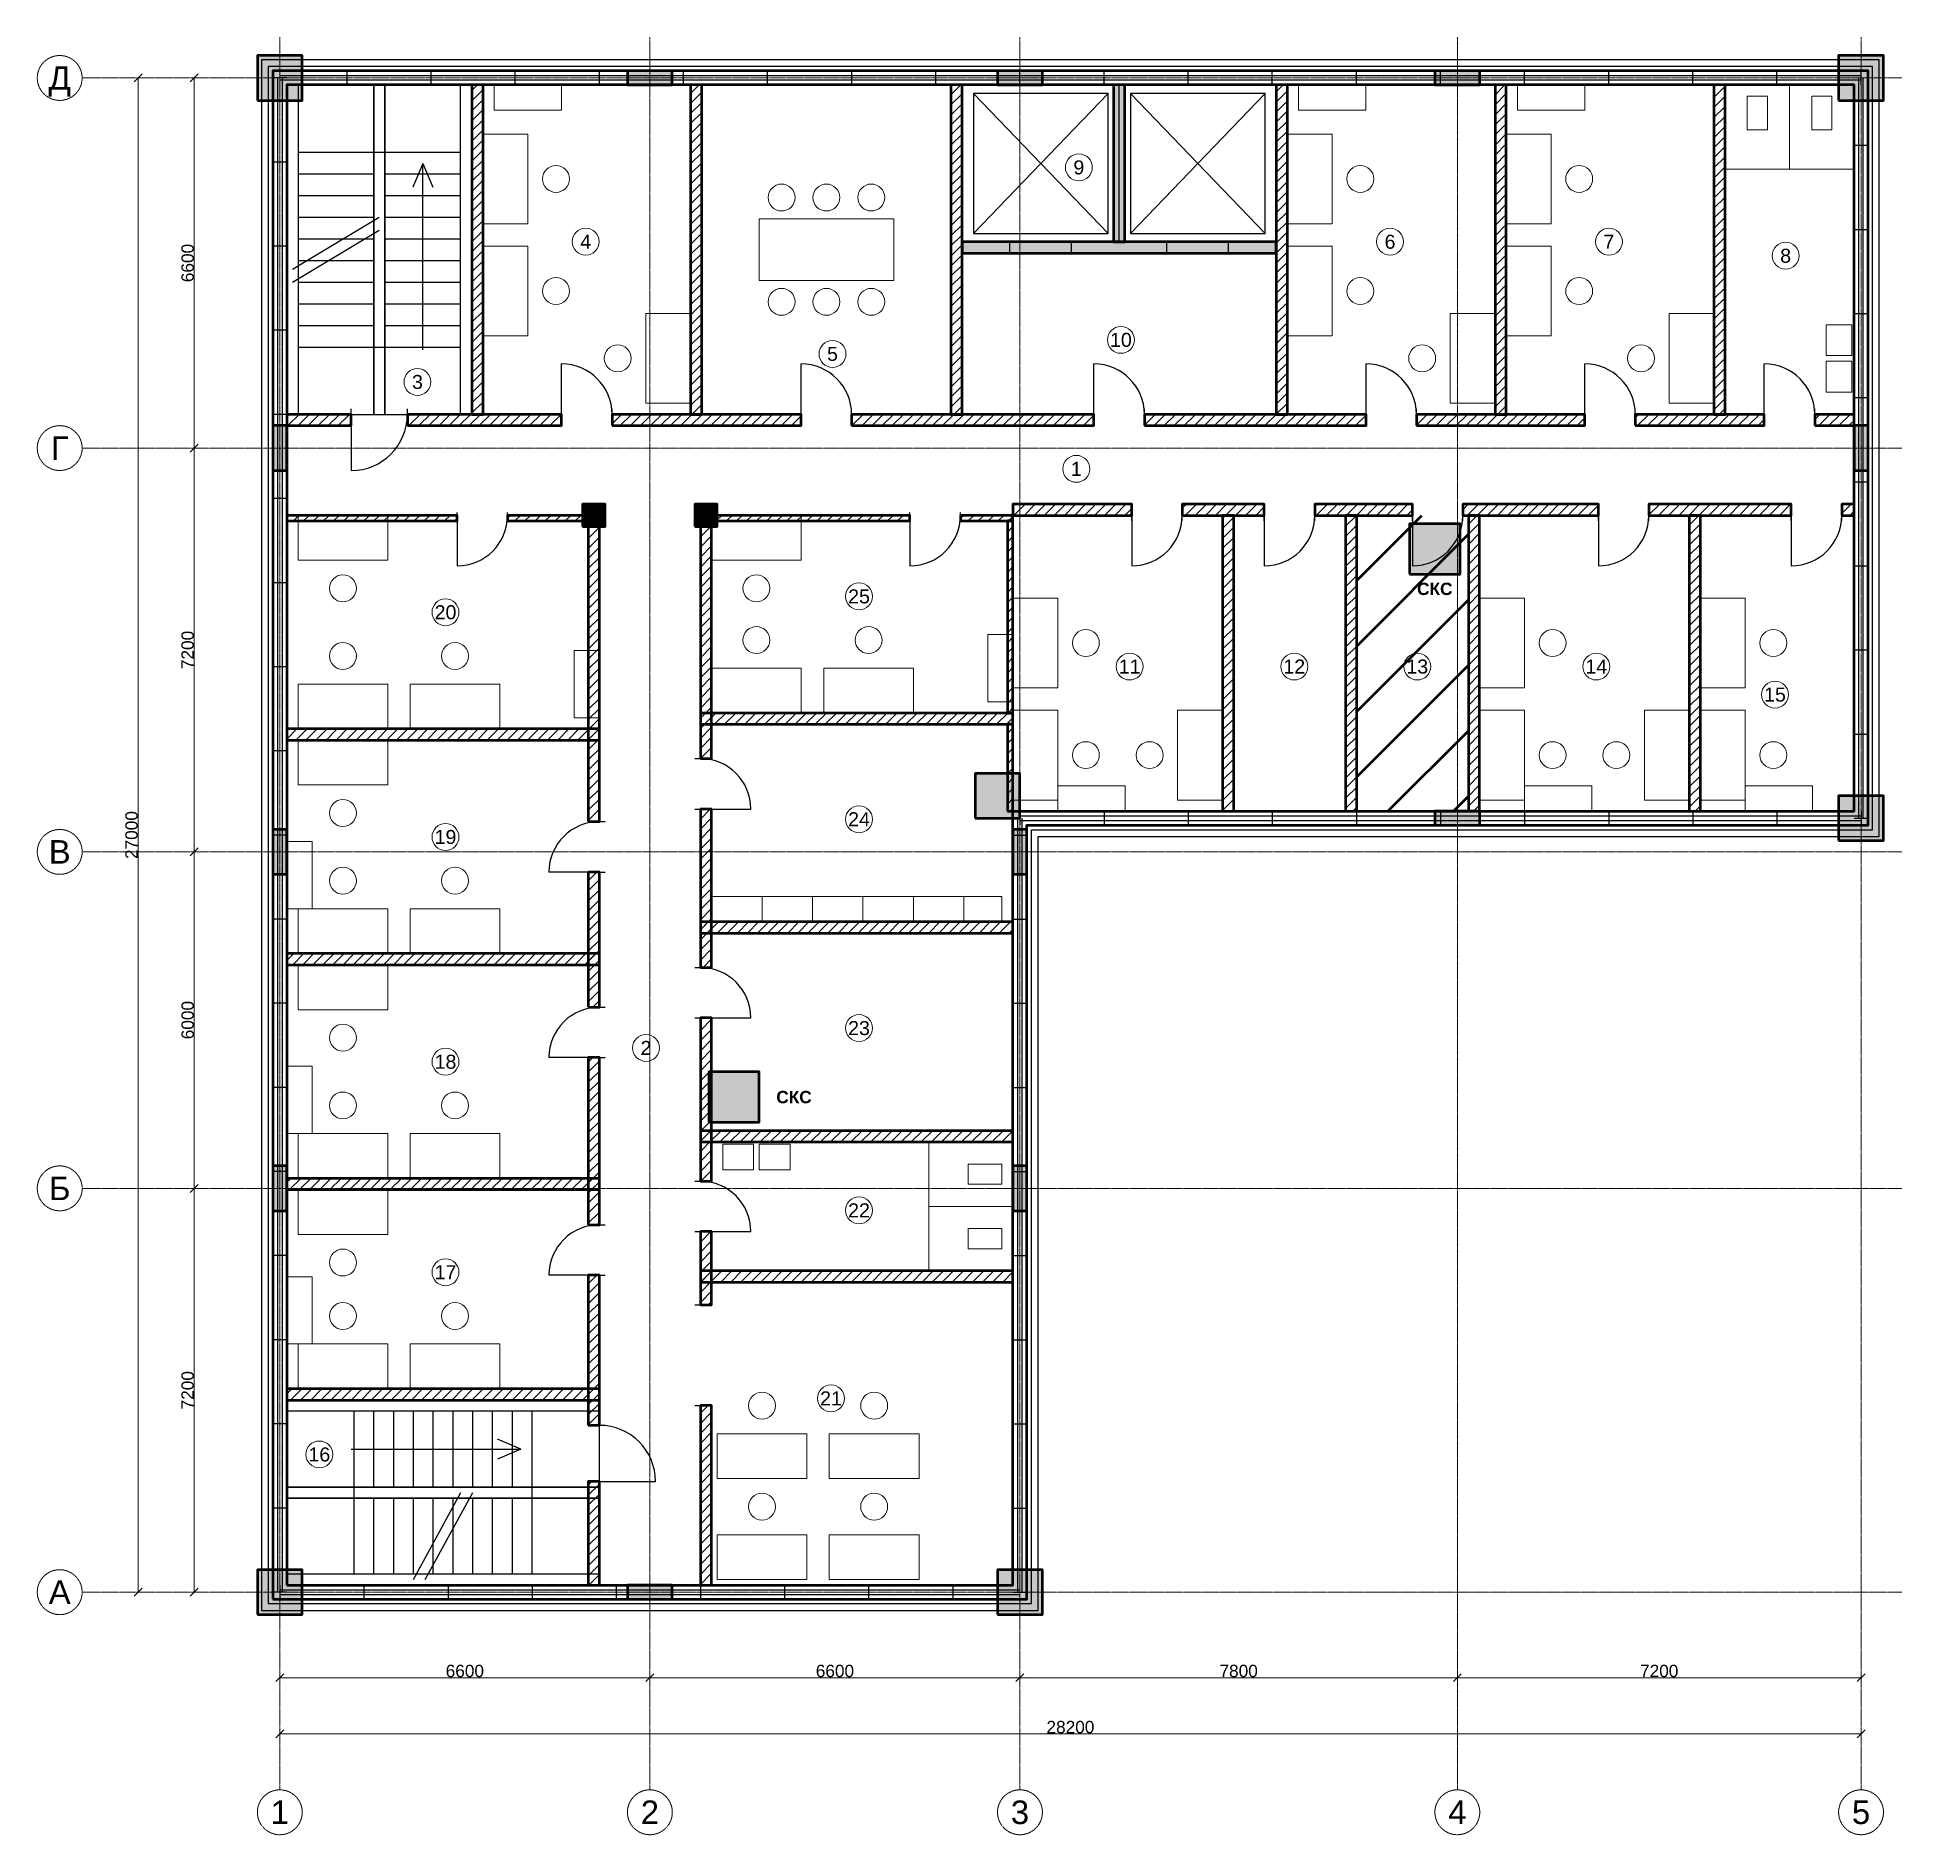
# Model space of a CAD drawing. Header units: millimetres. Extents: x -4325 to 28925, y -4325 to 27725.
import ezdxf
from ezdxf.enums import TextEntityAlignment as Align

# ---------------------------------------------------------------- set-up
doc = ezdxf.new("R2010")
doc.units = ezdxf.units.MM
doc.linetypes.add('CENTER2', pattern=[2.541, 1.587, -0.318, 0.318, -0.318])
for name, color, linetype, lineweight in [('A-ANNO-ROOM', 7, 'CONTINUOUS', 18), ('A-DIMS', 8, 'CONTINUOUS', 13), ('A-DOOR', 3, 'CONTINUOUS', 25), ('A-ELEV', 7, 'CONTINUOUS', 25), ('A-FACADE-PANEL', 8, 'CONTINUOUS', 25), ('A-FURN', 8, 'CONTINUOUS', 18), ('A-GLAZ-RIBBON', 5, 'CONTINUOUS', 25), ('A-GRID', 8, 'CENTER2', 13), ('A-HATCH', 9, 'CONTINUOUS', 9), ('A-OUTLINE', 7, 'CONTINUOUS', 50), ('A-SANI', 8, 'CONTINUOUS', 18), ('A-STAIR', 7, 'CONTINUOUS', 25), ('A-WALL-BLOCK', 9, 'CONTINUOUS', 50), ('A-WALL-RC', 7, 'CONTINUOUS', 50), ('E-SCS-RISER', 1, 'CONTINUOUS', 50), ('E-SERVER-ROOM', 1, 'CONTINUOUS', 50)]:
    doc.layers.add(name, color=color, linetype=linetype, lineweight=lineweight)
doc.styles.add('Arial-Bold', font='arialbd.ttf')
doc.styles.get("Standard").update_dxf_attribs({"font": 'arial.ttf'})

msp = doc.modelspace()

# ---------------------------------------------------------------- hatches: boundary and pattern name
at = {"layer": 'A-HATCH'}
h = msp.add_hatch(dxfattribs=at)
h.set_pattern_fill('ANSI31', scale=40)
h.paths.add_polyline_path([(3425, 21000), (3625, 21000), (3625, 26875), (3625, 26875), (3425, 26875), (3425, 26875)])
h = msp.add_hatch(dxfattribs=at)
h.set_pattern_fill('ANSI31', scale=40)
h.paths.add_polyline_path([(7327, 21000), (7527, 21000), (7527, 26875), (7527, 26875), (7327, 26875), (7327, 26875)])
h = msp.add_hatch(dxfattribs=at)
h.set_pattern_fill('ANSI31', scale=40)
h.paths.add_polyline_path([(11970, 21000), (12170, 21000), (12170, 26875), (12170, 26875), (11970, 26875), (11970, 26875)])
h = msp.add_hatch(dxfattribs=at)
h.set_pattern_fill('ANSI31', scale=40)
h.paths.add_polyline_path([(17770, 21000), (17970, 21000), (17970, 26875), (17970, 26875), (17770, 26875), (17770, 26875)])
h = msp.add_hatch(dxfattribs=at)
h.set_pattern_fill('ANSI31', scale=40)
h.paths.add_polyline_path([(21673, 21000), (21873, 21000), (21873, 26875), (21873, 26875), (21673, 26875), (21673, 26875)])
h = msp.add_hatch(dxfattribs=at)
h.set_pattern_fill('ANSI31', scale=40)
h.paths.add_polyline_path([(25575, 21000), (25775, 21000), (25775, 26875), (25775, 26875), (25575, 26875), (25575, 26875)])
h = msp.add_hatch(dxfattribs=at)
h.set_pattern_fill('ANSI31', scale=40)
h.paths.add_polyline_path([(125, 20800), (125, 20800), (1275, 20800), (1275, 21000), (125, 21000), (125, 21000)])
h = msp.add_hatch(dxfattribs=at)
h.set_pattern_fill('ANSI31', scale=40)
h.paths.add_polyline_path([(2275, 20800), (5026, 20800), (5026, 21000), (2275, 21000)])
h = msp.add_hatch(dxfattribs=at)
h.set_pattern_fill('ANSI31', scale=40)
h.paths.add_polyline_path([(5926, 20800), (9298, 20800), (9298, 21000), (5926, 21000)])
h = msp.add_hatch(dxfattribs=at)
h.set_pattern_fill('ANSI31', scale=40)
h.paths.add_polyline_path([(10198, 20800), (14520, 20800), (14520, 21000), (10198, 21000)])
h = msp.add_hatch(dxfattribs=at)
h.set_pattern_fill('ANSI31', scale=40)
h.paths.add_polyline_path([(15420, 20800), (19372, 20800), (19372, 21000), (15420, 21000)])
h = msp.add_hatch(dxfattribs=at)
h.set_pattern_fill('ANSI31', scale=40)
h.paths.add_polyline_path([(20272, 20800), (23274, 20800), (23274, 21000), (20272, 21000)])
h = msp.add_hatch(dxfattribs=at)
h.set_pattern_fill('ANSI31', scale=40)
h.paths.add_polyline_path([(24174, 20800), (26475, 20800), (26475, 21000), (24174, 21000)])
h = msp.add_hatch(dxfattribs=at)
h.set_pattern_fill('ANSI31', scale=40)
h.paths.add_polyline_path([(27375, 20800), (28075, 20800), (28075, 20800), (28075, 21000), (28075, 21000), (27375, 21000)])
h = msp.add_hatch(dxfattribs=at)
h.set_pattern_fill('ANSI31', scale=40)
h.paths.add_polyline_path([(13075, 19200), (15194, 19200), (15194, 19400), (13075, 19400)])
h = msp.add_hatch(dxfattribs=at)
h.set_pattern_fill('ANSI31', scale=40)
h.paths.add_polyline_path([(16094, 19200), (17558, 19200), (17558, 19400), (16094, 19400)])
h = msp.add_hatch(dxfattribs=at)
h.set_pattern_fill('ANSI31', scale=40)
h.paths.add_polyline_path([(18458, 19200), (20198, 19200), (20198, 19400), (18458, 19400)])
h = msp.add_hatch(dxfattribs=at)
h.set_pattern_fill('ANSI31', scale=40)
h.paths.add_polyline_path([(21098, 19200), (23516, 19200), (23516, 19400), (21098, 19400)])
h = msp.add_hatch(dxfattribs=at)
h.set_pattern_fill('ANSI31', scale=40)
h.paths.add_polyline_path([(24416, 19200), (26955, 19200), (26955, 19400), (24416, 19400)])
h = msp.add_hatch(dxfattribs=at)
h.set_pattern_fill('ANSI31', scale=40)
h.paths.add_polyline_path([(27855, 19200), (28075, 19200), (28075, 19200), (28075, 19400), (28075, 19400), (27855, 19400)])
h = msp.add_hatch(dxfattribs=at)
h.set_pattern_fill('ANSI31', scale=40)
h.paths.add_polyline_path([(125, 19100), (125, 19100), (3162, 19100), (3162, 19200), (125, 19200), (125, 19200)])
h = msp.add_hatch(dxfattribs=at)
h.set_pattern_fill('ANSI31', scale=40)
h.paths.add_polyline_path([(4062, 19100), (5500, 19100), (5500, 19200), (4062, 19200)])
h = msp.add_hatch(dxfattribs=at)
h.set_pattern_fill('ANSI31', scale=40)
h.paths.add_polyline_path([(5500, 13740), (5700, 13740), (5700, 19200), (5500, 19200)])
h = msp.add_hatch(dxfattribs=at)
h.set_pattern_fill('ANSI31', scale=40)
h.paths.add_polyline_path([(7500, 14864), (7700, 14864), (7700, 19200), (7500, 19200)])
h = msp.add_hatch(dxfattribs=at)
h.set_pattern_fill('ANSI31', scale=40)
h.paths.add_polyline_path([(7700, 19100), (11238, 19100), (11238, 19200), (7700, 19200)])
h = msp.add_hatch(dxfattribs=at)
h.set_pattern_fill('ANSI31', scale=40)
h.paths.add_polyline_path([(12138, 19100), (13075, 19100), (13075, 19200), (12138, 19200)])
h = msp.add_hatch(dxfattribs=at)
h.set_pattern_fill('ANSI31', scale=40)
h.paths.add_polyline_path([(12975, 15676), (13075, 15676), (13075, 19100), (12975, 19100)])
h = msp.add_hatch(dxfattribs=at)
h.set_pattern_fill('ANSI31', scale=40)
h.paths.add_polyline_path([(16812, 13925), (17012, 13925), (17012, 13925), (17012, 19200), (16812, 19200), (16812, 13925)])
h = msp.add_hatch(dxfattribs=at)
h.set_pattern_fill('ANSI31', scale=40)
h.paths.add_polyline_path([(19005, 13925), (19205, 13925), (19205, 13925), (19205, 19200), (19005, 19200), (19005, 13925)])
h = msp.add_hatch(dxfattribs=at)
h.set_pattern_fill('ANSI31', scale=40)
h.paths.add_polyline_path([(21198, 13925), (21398, 13925), (21398, 13925), (21398, 19200), (21198, 19200), (21198, 13925)])
h = msp.add_hatch(dxfattribs=at)
h.set_pattern_fill('ANSI31', scale=40)
h.paths.add_polyline_path([(25135, 13925), (25335, 13925), (25335, 13925), (25335, 19200), (25135, 19200), (25135, 13925)])
h = msp.add_hatch(dxfattribs=at)
h.set_pattern_fill('ANSI31', scale=40)
h.paths.add_polyline_path([(7500, 15476), (13075, 15476), (13075, 15676), (7500, 15676)])
h = msp.add_hatch(dxfattribs=at)
h.set_pattern_fill('ANSI31', scale=40)
h.paths.add_polyline_path([(125, 15193), (125, 15193), (5700, 15193), (5700, 15393), (125, 15393), (125, 15393)])
h = msp.add_hatch(dxfattribs=at)
h.set_pattern_fill('ANSI31', scale=40)
h.paths.add_polyline_path([(12975, 13925), (13075, 13925), (13075, 13925), (13075, 15476), (12975, 15476), (12975, 13925)])
h = msp.add_hatch(dxfattribs=at)
h.set_pattern_fill('ANSI31', scale=40)
h.paths.add_polyline_path([(7500, 11140), (7700, 11140), (7700, 13964), (7500, 13964)])
h = msp.add_hatch(dxfattribs=at)
h.set_pattern_fill('ANSI31', scale=40)
h.paths.add_polyline_path([(5500, 10432), (5700, 10432), (5700, 12840), (5500, 12840)])
h = msp.add_hatch(dxfattribs=at)
h.set_pattern_fill('ANSI31', scale=40)
h.paths.add_polyline_path([(7500, 11752), (13075, 11752), (13075, 11752), (13075, 11952), (13075, 11952), (7500, 11952)])
h = msp.add_hatch(dxfattribs=at)
h.set_pattern_fill('ANSI31', scale=40)
h.paths.add_polyline_path([(125, 11186), (125, 11186), (5700, 11186), (5700, 11386), (125, 11386), (125, 11386)])
h = msp.add_hatch(dxfattribs=at)
h.set_pattern_fill('ANSI31', scale=40)
h.paths.add_polyline_path([(7500, 7328), (7700, 7328), (7700, 10240), (7500, 10240)])
h = msp.add_hatch(dxfattribs=at)
h.set_pattern_fill('ANSI31', scale=40)
h.paths.add_polyline_path([(5500, 6552), (5700, 6552), (5700, 9532), (5500, 9532)])
h = msp.add_hatch(dxfattribs=at)
h.set_pattern_fill('ANSI31', scale=40)
h.paths.add_polyline_path([(7500, 8028), (13075, 8028), (13075, 8028), (13075, 8228), (13075, 8228), (7500, 8228)])
h = msp.add_hatch(dxfattribs=at)
h.set_pattern_fill('ANSI31', scale=40)
h.paths.add_polyline_path([(125, 7178), (125, 7178), (5700, 7178), (5700, 7378), (125, 7378), (125, 7378)])
h = msp.add_hatch(dxfattribs=at)
h.set_pattern_fill('ANSI31', scale=40)
h.paths.add_polyline_path([(7500, 5126), (7700, 5126), (7700, 6428), (7500, 6428)])
h = msp.add_hatch(dxfattribs=at)
h.set_pattern_fill('ANSI31', scale=40)
h.paths.add_polyline_path([(7500, 5528), (13075, 5528), (13075, 5528), (13075, 5728), (13075, 5728), (7500, 5728)])
h = msp.add_hatch(dxfattribs=at)
h.set_pattern_fill('ANSI31', scale=40)
h.paths.add_polyline_path([(5500, 2975), (5700, 2975), (5700, 5652), (5500, 5652)])
h = msp.add_hatch(dxfattribs=at)
h.set_pattern_fill('ANSI31', scale=40)
h.paths.add_polyline_path([(125, 3425), (125, 3425), (5700, 3425), (5700, 3625), (125, 3625), (125, 3625)])
h = msp.add_hatch(dxfattribs=at)
h.set_pattern_fill('ANSI31', scale=40)
h.paths.add_polyline_path([(7500, 125), (7700, 125), (7700, 125), (7700, 3326), (7500, 3326), (7500, 125)])
h = msp.add_hatch(dxfattribs=at)
h.set_pattern_fill('ANSI31', scale=40)
h.paths.add_polyline_path([(5500, 125), (5700, 125), (5700, 125), (5700, 1975), (5500, 1975), (5500, 125)])
at = {"layer": 'A-WALL-RC'}
h = msp.add_hatch(color=7, dxfattribs=at)
h.dxf.hatch_style = 1
h.paths.add_polyline_path([(-400, 26600), (400, 26600), (400, 27400), (-400, 27400)])
h = msp.add_hatch(color=7, dxfattribs=at)
h.dxf.hatch_style = 1
h.paths.add_polyline_path([(27800, 26600), (28600, 26600), (28600, 27400), (27800, 27400)])
h = msp.add_hatch(color=7, dxfattribs=at)
h.dxf.hatch_style = 1
h.paths.add_polyline_path([(6200, 26875), (7000, 26875), (7000, 27125), (6200, 27125)])
h = msp.add_hatch(color=7, dxfattribs=at)
h.dxf.hatch_style = 1
h.paths.add_polyline_path([(12800, 26875), (13600, 26875), (13600, 27125), (12800, 27125)])
h = msp.add_hatch(color=7, dxfattribs=at)
h.dxf.hatch_style = 1
h.paths.add_polyline_path([(20600, 26875), (21400, 26875), (21400, 27125), (20600, 27125)])
h = msp.add_hatch(color=7, dxfattribs=at)
h.dxf.hatch_style = 1
h.paths.add_polyline_path([(14870, 24075), (15070, 24075), (15070, 26875), (15070, 26875), (14870, 26875), (14870, 26875)])
h = msp.add_hatch(color=7, dxfattribs=at)
h.dxf.hatch_style = 1
h.paths.add_polyline_path([(12170, 23875), (17770, 23875), (17770, 24075), (12170, 24075)])
h = msp.add_hatch(color=7, dxfattribs=at)
h.dxf.hatch_style = 1
h.paths.add_polyline_path([(-125, 20000), (125, 20000), (125, 20800), (-125, 20800)])
h = msp.add_hatch(color=7, dxfattribs=at)
h.dxf.hatch_style = 1
h.paths.add_polyline_path([(28075, 20000), (28325, 20000), (28325, 20800), (28075, 20800)])
h = msp.add_hatch(color=7, dxfattribs=at)
h.dxf.hatch_style = 1
h.paths.add_polyline_path([(5400, 19000), (5800, 19000), (5800, 19400), (5400, 19400)])
h = msp.add_hatch(color=7, dxfattribs=at)
h.dxf.hatch_style = 1
h.paths.add_polyline_path([(7400, 19000), (7800, 19000), (7800, 19400), (7400, 19400)])
h = msp.add_hatch(color=7, dxfattribs=at)
h.dxf.hatch_style = 1
h.paths.add_polyline_path([(12400, 13800), (13200, 13800), (13200, 14600), (12400, 14600)])
h = msp.add_hatch(color=7, dxfattribs=at)
h.dxf.hatch_style = 1
h.paths.add_polyline_path([(27800, 13400), (28600, 13400), (28600, 14200), (27800, 14200)])
h = msp.add_hatch(color=7, dxfattribs=at)
h.dxf.hatch_style = 1
h.paths.add_polyline_path([(20600, 13675), (21400, 13675), (21400, 13925), (20600, 13925)])
h = msp.add_hatch(color=7, dxfattribs=at)
h.dxf.hatch_style = 1
h.paths.add_polyline_path([(-125, 12800), (125, 12800), (125, 13600), (-125, 13600)])
h = msp.add_hatch(color=7, dxfattribs=at)
h.dxf.hatch_style = 1
h.paths.add_polyline_path([(13075, 12800), (13325, 12800), (13325, 13600), (13075, 13600)])
h = msp.add_hatch(color=7, dxfattribs=at)
h.dxf.hatch_style = 1
h.paths.add_polyline_path([(-125, 6800), (125, 6800), (125, 7600), (-125, 7600)])
h = msp.add_hatch(color=7, dxfattribs=at)
h.dxf.hatch_style = 1
h.paths.add_polyline_path([(13075, 6800), (13325, 6800), (13325, 7600), (13075, 7600)])
h = msp.add_hatch(color=7, dxfattribs=at)
h.dxf.hatch_style = 1
h.paths.add_polyline_path([(-400, -400), (400, -400), (400, 400), (-400, 400)])
h = msp.add_hatch(color=7, dxfattribs=at)
h.dxf.hatch_style = 1
h.paths.add_polyline_path([(12800, -400), (13600, -400), (13600, 400), (12800, 400)])
h = msp.add_hatch(color=7, dxfattribs=at)
h.dxf.hatch_style = 1
h.paths.add_polyline_path([(6200, -125), (7000, -125), (7000, 125), (6200, 125)])
at = {"layer": 'E-SCS-RISER'}
h = msp.add_hatch(color=7, dxfattribs=at)
h.dxf.hatch_style = 1
h.paths.add_polyline_path([(20148, 18150), (21048, 18150), (21048, 19050), (20148, 19050)])
h = msp.add_hatch(color=7, dxfattribs=at)
h.dxf.hatch_style = 1
h.paths.add_polyline_path([(7650, 8378), (8550, 8378), (8550, 9278), (7650, 9278)])
at = {"layer": 'E-SERVER-ROOM'}
h = msp.add_hatch(dxfattribs=at)
h.set_pattern_fill('ANSI31', scale=260)
h.paths.add_polyline_path([(19205, 13925), (21198, 13925), (21198, 19200), (19205, 19200)])

# ---------------------------------------------------------------- linework, layer by layer
at = {"layer": 'A-ANNO-ROOM'}
for centre in [(14250, 25405), (5455, 24080), (19800, 24080), (23703, 24080), (26855, 23830), (9857, 22080), (15000, 22330), (2455, 21580), (14205, 20030), (10330, 17756), (2955, 17473), (15155, 16505), (18092, 16505), (20285, 16505), (23478, 16505), (26665, 16005), (10330, 13782), (2955, 13466), (10330, 10058), (2955, 9458), (6530, 9705), (10330, 6808), (2955, 5705), (9830, 3455), (705, 2455)]:
    msp.add_circle(centre, 240, dxfattribs=at)
at = {"layer": 'A-DIMS'}
for p, q in [((-2596, 26929), (-2454, 27071)), ((-2525, 0), (-2525, 27000)), ((-1596, 26929), (-1454, 27071)), ((-1525, 20400), (-1525, 27000)), ((-1596, 20329), (-1454, 20471)), ((-1596, 20329), (-1454, 20471)), ((-1525, 13200), (-1525, 20400)), ((-1596, 13129), (-1454, 13271)), ((-1596, 13129), (-1454, 13271)), ((-1525, 7200), (-1525, 13200)), ((-1596, 7129), (-1454, 7271)), ((-1596, 7129), (-1454, 7271)), ((-1525, 0), (-1525, 7200)), ((-2596, -71), (-2454, 71)), ((-1596, -71), (-1454, 71)), ((-71, -1596), (71, -1454)), ((0, -1525), (6600, -1525)), ((6529, -1596), (6671, -1454)), ((6529, -1596), (6671, -1454)), ((6600, -1525), (13200, -1525)), ((13129, -1596), (13271, -1454)), ((13129, -1596), (13271, -1454)), ((13200, -1525), (21000, -1525)), ((20929, -1596), (21071, -1454)), ((20929, -1596), (21071, -1454)), ((21000, -1525), (28200, -1525)), ((28129, -1596), (28271, -1454)), ((-71, -2596), (71, -2454)), ((0, -2525), (28200, -2525)), ((28129, -2596), (28271, -2454))]:
    msp.add_line(p, q, dxfattribs=at)
at = {"layer": 'A-DOOR'}
for p, q in [((13020, 23875), (13020, 24075)), ((14120, 23875), (14120, 24075)), ((15820, 23875), (15820, 24075)), ((16920, 23875), (16920, 24075)), ((5026, 21000), (5026, 21900)), ((9298, 21000), (9298, 21900)), ((14520, 21000), (14520, 21900)), ((19372, 21000), (19372, 21900)), ((23274, 21000), (23274, 21900)), ((26475, 21000), (26475, 21900)), ((1275, 20900), (1275, 21100)), ((1275, 21000), (1275, 20000)), ((2275, 20900), (2275, 21100)), ((5026, 20900), (5026, 21100)), ((5926, 20900), (5926, 21100)), ((9298, 20900), (9298, 21100)), ((10198, 20900), (10198, 21100)), ((14520, 20900), (14520, 21100)), ((15420, 20900), (15420, 21100)), ((19372, 20900), (19372, 21100)), ((20272, 20900), (20272, 21100)), ((23274, 20900), (23274, 21100)), ((24174, 20900), (24174, 21100)), ((26475, 20900), (26475, 21100)), ((27375, 20900), (27375, 21100)), ((15194, 19100), (15194, 19300)), ((16094, 19100), (16094, 19300)), ((17558, 19100), (17558, 19300)), ((18458, 19100), (18458, 19300)), ((20198, 19100), (20198, 19300)), ((21098, 19100), (21098, 19300)), ((23516, 19100), (23516, 19300)), ((24416, 19100), (24416, 19300)), ((26955, 19100), (26955, 19300)), ((27855, 19100), (27855, 19300)), ((3162, 19150), (3162, 19250)), ((3162, 19200), (3162, 18300)), ((4062, 19150), (4062, 19250)), ((11238, 19150), (11238, 19250)), ((11238, 19200), (11238, 18300)), ((12138, 19150), (12138, 19250)), ((15194, 19200), (15194, 18300)), ((17558, 19200), (17558, 18300)), ((20198, 19200), (20198, 18300)), ((23516, 19200), (23516, 18300)), ((26955, 19200), (26955, 18300)), ((7400, 14864), (7600, 14864)), ((5600, 13740), (5800, 13740)), ((7400, 13964), (7600, 13964)), ((7500, 13964), (8400, 13964)), ((5700, 12840), (4800, 12840)), ((5600, 12840), (5800, 12840)), ((7400, 11140), (7600, 11140)), ((5600, 10432), (5800, 10432)), ((7400, 10240), (7600, 10240)), ((7500, 10240), (8400, 10240)), ((5700, 9532), (4800, 9532)), ((5600, 9532), (5800, 9532)), ((7400, 7328), (7600, 7328)), ((5600, 6552), (5800, 6552)), ((7400, 6428), (7600, 6428)), ((7500, 6428), (8400, 6428)), ((5700, 5652), (4800, 5652)), ((5600, 5652), (5800, 5652)), ((7400, 5126), (7600, 5126)), ((7400, 3326), (7600, 3326)), ((5600, 2975), (5800, 2975)), ((5600, 1975), (5800, 1975)), ((5700, 1975), (6700, 1975))]:
    msp.add_line(p, q, dxfattribs=at)
for centre, radius, start, end in [((5026, 21000), 900, 0, 90), ((9298, 21000), 900, 0, 90), ((14520, 21000), 900, 0, 90), ((19372, 21000), 900, 0, 90), ((23274, 21000), 900, 0, 90), ((26475, 21000), 900, 0, 90), ((1275, 21000), 1000, -90, 0), ((3162, 19200), 900, -90, 0), ((11238, 19200), 900, -90, 0), ((15194, 19200), 900, -90, 0), ((17558, 19200), 900, -90, 0), ((20198, 19200), 900, -90, 0), ((23516, 19200), 900, -90, 0), ((26955, 19200), 900, -90, 0), ((7500, 13964), 900, 0, 90), ((5700, 12840), 900, 90, 180), ((7500, 10240), 900, 0, 90), ((5700, 9532), 900, 90, 180), ((7500, 6428), 900, 0, 90), ((5700, 5652), 900, 90, 180), ((5700, 1975), 1000, 0, 90)]:
    msp.add_arc(centre, radius, start, end, dxfattribs=at)
at = {"layer": 'A-ELEV'}
for p, q in [((12370, 24225), (14770, 26725)), ((12370, 26725), (14770, 24225)), ((14970, 24075), (14970, 26875)), ((15170, 24225), (17570, 26725)), ((15170, 26725), (17570, 24225))]:
    msp.add_line(p, q, dxfattribs=at)
for points in [[(12370, 24225), (14770, 24225), (14770, 26725), (12370, 26725)], [(15170, 24225), (17570, 24225), (17570, 26725), (15170, 26725)]]:
    msp.add_lwpolyline(points, close=True, dxfattribs=at)
at = {"layer": 'A-FACADE-PANEL'}
for points in [[(-325, -325), (13525, -325), (13525, 13475), (28525, 13475), (28525, 27325), (-325, 27325)], [(-205, -205), (13405, -205), (13405, 13595), (28405, 13595), (28405, 27205), (-205, 27205)]]:
    msp.add_lwpolyline(points, close=True, dxfattribs=at)
at = {"layer": 'A-FURN'}
for p, q in [((8600, 11952), (8600, 12402)), ((9500, 11952), (9500, 12402)), ((10400, 11952), (10400, 12402)), ((11300, 11952), (11300, 12402)), ((12200, 11952), (12200, 12402))]:
    msp.add_line(p, q, dxfattribs=at)
for points in [[(3825, 26425), (5025, 26425), (5025, 26875), (3825, 26875)], [(18170, 26425), (19370, 26425), (19370, 26875), (18170, 26875)], [(22073, 26425), (23273, 26425), (23273, 26875), (22073, 26875)], [(3625, 24400), (4425, 24400), (4425, 26000), (3625, 26000)], [(17970, 24400), (18770, 24400), (18770, 26000), (17970, 26000)], [(21873, 24400), (22673, 24400), (22673, 26000), (21873, 26000)], [(8548, 23388), (10948, 23388), (10948, 24488), (8548, 24488)], [(3625, 22400), (4425, 22400), (4425, 24000), (3625, 24000)], [(17970, 22400), (18770, 22400), (18770, 24000), (17970, 24000)], [(21873, 22400), (22673, 22400), (22673, 24000), (21873, 24000)], [(6527, 21200), (7327, 21200), (7327, 22800), (6527, 22800)], [(20873, 21200), (21673, 21200), (21673, 22800), (20873, 22800)], [(24775, 21200), (25575, 21200), (25575, 22800), (24775, 22800)], [(325, 18400), (1925, 18400), (1925, 19200), (325, 19200)], [(7700, 18400), (9300, 18400), (9300, 19200), (7700, 19200)], [(13075, 16125), (13875, 16125), (13875, 17725), (13075, 17725)], [(21398, 16125), (22198, 16125), (22198, 17725), (21398, 17725)], [(25335, 16125), (26135, 16125), (26135, 17725), (25335, 17725)], [(12625, 15876), (13075, 15876), (13075, 17076), (12625, 17076)], [(5250, 15593), (5700, 15593), (5700, 16793), (5250, 16793)], [(7700, 15676), (9300, 15676), (9300, 16476), (7700, 16476)], [(9700, 15676), (11300, 15676), (11300, 16476), (9700, 16476)], [(325, 15393), (1925, 15393), (1925, 16193), (325, 16193)], [(2325, 15393), (3925, 15393), (3925, 16193), (2325, 16193)], [(13075, 14125), (13875, 14125), (13875, 15725), (13075, 15725)], [(16012, 14125), (16812, 14125), (16812, 15725), (16012, 15725)], [(21398, 14125), (22198, 14125), (22198, 15725), (21398, 15725)], [(24335, 14125), (25135, 14125), (25135, 15725), (24335, 15725)], [(25335, 14125), (26135, 14125), (26135, 15725), (25335, 15725)], [(325, 14393), (1925, 14393), (1925, 15193), (325, 15193)], [(13875, 13925), (15075, 13925), (15075, 14375), (13875, 14375)], [(22198, 13925), (23398, 13925), (23398, 14375), (22198, 14375)], [(26135, 13925), (27335, 13925), (27335, 14375), (26135, 14375)], [(125, 12186), (575, 12186), (575, 13386), (125, 13386)], [(7700, 11952), (12875, 11952), (12875, 12402), (7700, 12402)], [(325, 11386), (1925, 11386), (1925, 12186), (325, 12186)], [(2325, 11386), (3925, 11386), (3925, 12186), (2325, 12186)], [(325, 10386), (1925, 10386), (1925, 11186), (325, 11186)], [(125, 8178), (575, 8178), (575, 9378), (125, 9378)], [(325, 7378), (1925, 7378), (1925, 8178), (325, 8178)], [(2325, 7378), (3925, 7378), (3925, 8178), (2325, 8178)], [(325, 6378), (1925, 6378), (1925, 7178), (325, 7178)], [(125, 4425), (575, 4425), (575, 5625), (125, 5625)], [(325, 3625), (1925, 3625), (1925, 4425), (325, 4425)], [(2325, 3625), (3925, 3625), (3925, 4425), (2325, 4425)], [(7800, 2025), (9400, 2025), (9400, 2825), (7800, 2825)], [(9800, 2025), (11400, 2025), (11400, 2825), (9800, 2825)], [(7800, 225), (9400, 225), (9400, 1025), (7800, 1025)], [(9800, 225), (11400, 225), (11400, 1025), (9800, 1025)]]:
    msp.add_lwpolyline(points, close=True, dxfattribs=at)
for centre in [(4925, 25200), (19270, 25200), (23173, 25200), (8948, 24868), (9748, 24868), (10548, 24868), (4925, 23200), (19270, 23200), (23173, 23200), (8948, 23008), (9748, 23008), (10548, 23008), (6027, 22000), (20373, 22000), (24275, 22000), (1125, 17900), (8500, 17900), (8500, 16976), (10500, 16976), (14375, 16925), (22698, 16925), (26635, 16925), (1125, 16693), (3125, 16693), (14375, 14925), (15512, 14925), (22698, 14925), (23835, 14925), (26635, 14925), (1125, 13893), (1125, 12686), (3125, 12686), (1125, 9886), (1125, 8678), (3125, 8678), (1125, 5878), (1125, 4925), (3125, 4925), (8600, 3325), (10600, 3325), (8600, 1525), (10600, 1525)]:
    msp.add_circle(centre, 240, dxfattribs=at)
at = {"layer": 'A-GLAZ-RIBBON'}
for p, q in [((125, 27000), (-125, 27000)), ((-40, 27000), (-40, 0)), ((28200, 27040), (0, 27040)), ((28200, 26960), (0, 26960)), ((40, 27000), (40, 0)), ((1200, 26875), (1200, 27125)), ((2700, 26875), (2700, 27125)), ((4200, 26875), (4200, 27125)), ((5700, 26875), (5700, 27125)), ((7200, 26875), (7200, 27125)), ((8700, 26875), (8700, 27125)), ((10200, 26875), (10200, 27125)), ((11700, 26875), (11700, 27125)), ((13200, 26875), (13200, 27125)), ((14700, 26875), (14700, 27125)), ((16200, 26875), (16200, 27125)), ((17700, 26875), (17700, 27125)), ((19200, 26875), (19200, 27125)), ((20700, 26875), (20700, 27125)), ((22200, 26875), (22200, 27125)), ((23700, 26875), (23700, 27125)), ((25200, 26875), (25200, 27125)), ((26700, 26875), (26700, 27125)), ((28160, 13800), (28160, 27000)), ((28200, 26875), (28200, 27125)), ((28240, 13800), (28240, 27000)), ((28075, 25800), (28325, 25800)), ((125, 25500), (-125, 25500)), ((28075, 24300), (28325, 24300)), ((125, 24000), (-125, 24000)), ((28075, 22800), (28325, 22800)), ((125, 22500), (-125, 22500)), ((28075, 21300), (28325, 21300)), ((125, 21000), (-125, 21000)), ((28075, 19800), (28325, 19800)), ((125, 19500), (-125, 19500)), ((28075, 18300), (28325, 18300)), ((125, 18000), (-125, 18000)), ((28075, 16800), (28325, 16800)), ((125, 16500), (-125, 16500)), ((28075, 15300), (28325, 15300)), ((125, 15000), (-125, 15000)), ((13160, 0), (13160, 13800)), ((13200, 13925), (13200, 13675)), ((13200, 13840), (28200, 13840)), ((13200, 13760), (28200, 13760)), ((13240, 0), (13240, 13800)), ((14700, 13925), (14700, 13675)), ((16200, 13925), (16200, 13675)), ((17700, 13925), (17700, 13675)), ((19200, 13925), (19200, 13675)), ((20700, 13925), (20700, 13675)), ((22200, 13925), (22200, 13675)), ((23700, 13925), (23700, 13675)), ((25200, 13925), (25200, 13675)), ((26700, 13925), (26700, 13675)), ((28075, 13800), (28325, 13800)), ((28200, 13925), (28200, 13675)), ((125, 13500), (-125, 13500)), ((13075, 13500), (13325, 13500)), ((125, 12000), (-125, 12000)), ((13075, 12000), (13325, 12000)), ((125, 10500), (-125, 10500)), ((13075, 10500), (13325, 10500)), ((125, 9000), (-125, 9000)), ((13075, 9000), (13325, 9000)), ((125, 7500), (-125, 7500)), ((13075, 7500), (13325, 7500)), ((125, 6000), (-125, 6000)), ((13075, 6000), (13325, 6000)), ((125, 4500), (-125, 4500)), ((13075, 4500), (13325, 4500)), ((125, 3000), (-125, 3000)), ((13075, 3000), (13325, 3000)), ((125, 1500), (-125, 1500)), ((13075, 1500), (13325, 1500)), ((125, 0), (-125, 0)), ((0, 125), (0, -125)), ((0, 40), (13200, 40)), ((1500, 125), (1500, -125)), ((3000, 125), (3000, -125)), ((4500, 125), (4500, -125)), ((6000, 125), (6000, -125)), ((7500, 125), (7500, -125)), ((9000, 125), (9000, -125)), ((10500, 125), (10500, -125)), ((12000, 125), (12000, -125)), ((13075, 0), (13325, 0)), ((0, -40), (13200, -40))]:
    msp.add_line(p, q, dxfattribs=at)
at = {"layer": 'A-GRID'}
for p, q in [((0, -3525), (0, 27725)), ((6600, -3525), (6600, 27725)), ((13200, -3525), (13200, 27725)), ((21000, -3525), (21000, 27725)), ((28200, -3525), (28200, 27725)), ((-3525, 27000), (28925, 27000)), ((-3525, 20400), (28925, 20400)), ((-3525, 13200), (28925, 13200)), ((-3525, 7200), (28925, 7200)), ((-3525, 0), (28925, 0))]:
    msp.add_line(p, q, dxfattribs=at)
for centre in [(-3925, 27000), (-3925, 20400), (-3925, 13200), (-3925, 7200), (-3925, 0), (0, -3925), (6600, -3925), (13200, -3925), (21000, -3925), (28200, -3925)]:
    msp.add_circle(centre, 400, dxfattribs=at)
at = {"layer": 'A-OUTLINE'}
for points in [[(-125, -125), (13325, -125), (13325, 13675), (28325, 13675), (28325, 27125), (-125, 27125)], [(125, 125), (13075, 125), (13075, 13925), (28075, 13925), (28075, 26875), (125, 26875)]]:
    msp.add_lwpolyline(points, close=True, dxfattribs=at)
at = {"layer": 'A-SANI'}
for points in [[(25775, 25375), (26925, 25375), (26925, 26875), (25775, 26875)], [(26170, 26075), (26530, 26075), (26530, 26675), (26170, 26675)], [(26925, 25375), (28075, 25375), (28075, 26875), (26925, 26875)], [(27320, 26075), (27680, 26075), (27680, 26675), (27320, 26675)], [(27575, 22050), (28035, 22050), (28035, 22600), (27575, 22600)], [(27575, 21400), (28035, 21400), (28035, 21950), (27575, 21950)], [(7900, 7528), (8450, 7528), (8450, 7988), (7900, 7988)], [(8550, 7528), (9100, 7528), (9100, 7988), (8550, 7988)], [(11575, 6878), (13075, 6878), (13075, 8028), (11575, 8028)], [(12275, 7273), (12875, 7273), (12875, 7633), (12275, 7633)], [(11575, 5728), (13075, 5728), (13075, 6878), (11575, 6878)], [(12275, 6123), (12875, 6123), (12875, 6483), (12275, 6483)]]:
    msp.add_lwpolyline(points, close=True, dxfattribs=at)
at = {"layer": 'A-STAIR'}
for p, q in [((325, 25675), (1675, 25675)), ((325, 25675), (3225, 25675)), ((1875, 25675), (3225, 25675)), ((325, 25289), (1675, 25289)), ((1875, 25289), (3225, 25289)), ((2550, 25475), (2370, 25055)), ((2550, 22150), (2550, 25475)), ((2550, 25475), (2730, 25055)), ((325, 24903), (1675, 24903)), ((1875, 24903), (3225, 24903)), ((225, 23590), (1775, 24517)), ((225, 23358), (1775, 24285)), ((325, 24517), (1675, 24517)), ((1875, 24517), (3225, 24517)), ((325, 24131), (1675, 24131)), ((1875, 24131), (3225, 24131)), ((325, 23744), (1675, 23744)), ((1875, 23744), (3225, 23744)), ((325, 23358), (1675, 23358)), ((1875, 23358), (3225, 23358)), ((325, 22972), (1675, 22972)), ((1875, 22972), (3225, 22972)), ((325, 22586), (1675, 22586)), ((1875, 22586), (3225, 22586)), ((325, 22200), (3225, 22200)), ((1325, 325), (1325, 3225)), ((1678, 1875), (1678, 3225)), ((2031, 1875), (2031, 3225)), ((2383, 1875), (2383, 3225)), ((2736, 1875), (2736, 3225)), ((3089, 1875), (3089, 3225)), ((3442, 1875), (3442, 3225)), ((3794, 1875), (3794, 3225)), ((4147, 1875), (4147, 3225)), ((4500, 1875), (4500, 3225)), ((4500, 325), (4500, 3225)), ((4300, 2550), (3880, 2730)), ((1275, 2550), (4300, 2550)), ((4300, 2550), (3880, 2370)), ((1678, 325), (1678, 1675)), ((2031, 325), (2031, 1675)), ((2383, 225), (3230, 1775)), ((2383, 325), (2383, 1675)), ((2595, 225), (3442, 1775)), ((2736, 325), (2736, 1675)), ((3089, 325), (3089, 1675)), ((3442, 325), (3442, 1675)), ((3794, 325), (3794, 1675)), ((4147, 325), (4147, 1675)), ((4500, 325), (4500, 1675))]:
    msp.add_line(p, q, dxfattribs=at)
for points in [[(325, 21000), (1675, 21000), (1675, 26875), (325, 26875)], [(1675, 21000), (1875, 21000), (1875, 26875), (1675, 26875)], [(1875, 21000), (3225, 21000), (3225, 26875), (1875, 26875)], [(125, 1875), (5700, 1875), (5700, 3225), (125, 3225)], [(125, 1675), (5700, 1675), (5700, 1875), (125, 1875)], [(125, 325), (5700, 325), (5700, 1675), (125, 1675)]]:
    msp.add_lwpolyline(points, close=True, dxfattribs=at)
at = {"layer": 'A-WALL-BLOCK'}
for points in [[(3425, 21000), (3625, 21000), (3625, 26875), (3625, 26875), (3425, 26875), (3425, 26875)], [(7327, 21000), (7527, 21000), (7527, 26875), (7527, 26875), (7327, 26875), (7327, 26875)], [(11970, 21000), (12170, 21000), (12170, 26875), (12170, 26875), (11970, 26875), (11970, 26875)], [(17770, 21000), (17970, 21000), (17970, 26875), (17970, 26875), (17770, 26875), (17770, 26875)], [(21673, 21000), (21873, 21000), (21873, 26875), (21873, 26875), (21673, 26875), (21673, 26875)], [(25575, 21000), (25775, 21000), (25775, 26875), (25775, 26875), (25575, 26875), (25575, 26875)], [(125, 20800), (125, 20800), (1275, 20800), (1275, 21000), (125, 21000), (125, 21000)], [(2275, 20800), (5026, 20800), (5026, 21000), (2275, 21000)], [(5926, 20800), (9298, 20800), (9298, 21000), (5926, 21000)], [(10198, 20800), (14520, 20800), (14520, 21000), (10198, 21000)], [(15420, 20800), (19372, 20800), (19372, 21000), (15420, 21000)], [(20272, 20800), (23274, 20800), (23274, 21000), (20272, 21000)], [(24174, 20800), (26475, 20800), (26475, 21000), (24174, 21000)], [(27375, 20800), (28075, 20800), (28075, 20800), (28075, 21000), (28075, 21000), (27375, 21000)], [(13075, 19200), (15194, 19200), (15194, 19400), (13075, 19400)], [(16094, 19200), (17558, 19200), (17558, 19400), (16094, 19400)], [(18458, 19200), (20198, 19200), (20198, 19400), (18458, 19400)], [(21098, 19200), (23516, 19200), (23516, 19400), (21098, 19400)], [(24416, 19200), (26955, 19200), (26955, 19400), (24416, 19400)], [(27855, 19200), (28075, 19200), (28075, 19200), (28075, 19400), (28075, 19400), (27855, 19400)], [(125, 19100), (125, 19100), (3162, 19100), (3162, 19200), (125, 19200), (125, 19200)], [(4062, 19100), (5500, 19100), (5500, 19200), (4062, 19200)], [(5500, 13740), (5700, 13740), (5700, 19200), (5500, 19200)], [(7500, 14864), (7700, 14864), (7700, 19200), (7500, 19200)], [(7700, 19100), (11238, 19100), (11238, 19200), (7700, 19200)], [(12138, 19100), (13075, 19100), (13075, 19200), (12138, 19200)], [(12975, 15676), (13075, 15676), (13075, 19100), (12975, 19100)], [(16812, 13925), (17012, 13925), (17012, 13925), (17012, 19200), (16812, 19200), (16812, 13925)], [(19005, 13925), (19205, 13925), (19205, 13925), (19205, 19200), (19005, 19200), (19005, 13925)], [(21198, 13925), (21398, 13925), (21398, 13925), (21398, 19200), (21198, 19200), (21198, 13925)], [(25135, 13925), (25335, 13925), (25335, 13925), (25335, 19200), (25135, 19200), (25135, 13925)], [(7500, 15476), (13075, 15476), (13075, 15676), (7500, 15676)], [(125, 15193), (125, 15193), (5700, 15193), (5700, 15393), (125, 15393), (125, 15393)], [(12975, 13925), (13075, 13925), (13075, 13925), (13075, 15476), (12975, 15476), (12975, 13925)], [(7500, 11140), (7700, 11140), (7700, 13964), (7500, 13964)], [(5500, 10432), (5700, 10432), (5700, 12840), (5500, 12840)], [(7500, 11752), (13075, 11752), (13075, 11752), (13075, 11952), (13075, 11952), (7500, 11952)], [(125, 11186), (125, 11186), (5700, 11186), (5700, 11386), (125, 11386), (125, 11386)], [(7500, 7328), (7700, 7328), (7700, 10240), (7500, 10240)], [(5500, 6552), (5700, 6552), (5700, 9532), (5500, 9532)], [(7500, 8028), (13075, 8028), (13075, 8028), (13075, 8228), (13075, 8228), (7500, 8228)], [(125, 7178), (125, 7178), (5700, 7178), (5700, 7378), (125, 7378), (125, 7378)], [(7500, 5126), (7700, 5126), (7700, 6428), (7500, 6428)], [(7500, 5528), (13075, 5528), (13075, 5528), (13075, 5728), (13075, 5728), (7500, 5728)], [(5500, 2975), (5700, 2975), (5700, 5652), (5500, 5652)], [(125, 3425), (125, 3425), (5700, 3425), (5700, 3625), (125, 3625), (125, 3625)], [(7500, 125), (7700, 125), (7700, 125), (7700, 3326), (7500, 3326), (7500, 125)], [(5500, 125), (5700, 125), (5700, 125), (5700, 1975), (5500, 1975), (5500, 125)]]:
    msp.add_lwpolyline(points, close=True, dxfattribs=at)
at = {"layer": 'A-WALL-RC'}
for points in [[(-400, 26600), (400, 26600), (400, 27400), (-400, 27400)], [(27800, 26600), (28600, 26600), (28600, 27400), (27800, 27400)], [(6200, 26875), (7000, 26875), (7000, 27125), (6200, 27125)], [(12800, 26875), (13600, 26875), (13600, 27125), (12800, 27125)], [(20600, 26875), (21400, 26875), (21400, 27125), (20600, 27125)], [(14870, 24075), (15070, 24075), (15070, 26875), (15070, 26875), (14870, 26875), (14870, 26875)], [(12170, 23875), (17770, 23875), (17770, 24075), (12170, 24075)], [(-125, 20000), (125, 20000), (125, 20800), (-125, 20800)], [(28075, 20000), (28325, 20000), (28325, 20800), (28075, 20800)], [(5400, 19000), (5800, 19000), (5800, 19400), (5400, 19400)], [(7400, 19000), (7800, 19000), (7800, 19400), (7400, 19400)], [(12400, 13800), (13200, 13800), (13200, 14600), (12400, 14600)], [(27800, 13400), (28600, 13400), (28600, 14200), (27800, 14200)], [(20600, 13675), (21400, 13675), (21400, 13925), (20600, 13925)], [(-125, 12800), (125, 12800), (125, 13600), (-125, 13600)], [(13075, 12800), (13325, 12800), (13325, 13600), (13075, 13600)], [(-125, 6800), (125, 6800), (125, 7600), (-125, 7600)], [(13075, 6800), (13325, 6800), (13325, 7600), (13075, 7600)], [(-400, -400), (400, -400), (400, 400), (-400, 400)], [(12800, -400), (13600, -400), (13600, 400), (12800, 400)], [(6200, -125), (7000, -125), (7000, 125), (6200, 125)]]:
    msp.add_lwpolyline(points, close=True, dxfattribs=at)
at = {"layer": 'E-SCS-RISER'}
for points in [[(20148, 18150), (21048, 18150), (21048, 19050), (20148, 19050)], [(7650, 8378), (8550, 8378), (8550, 9278), (7650, 9278)]]:
    msp.add_lwpolyline(points, close=True, dxfattribs=at)

# ---------------------------------------------------------------- texts
at = {"layer": 'A-ANNO-ROOM'}
for s, p in [('9', (14250, 25405)), ('4', (5455, 24080)), ('6', (19800, 24080)), ('7', (23703, 24080)), ('8', (26855, 23830)), ('10', (15000, 22330)), ('5', (9857, 22080)), ('3', (2455, 21580)), ('1', (14205, 20030)), ('25', (10330, 17756)), ('20', (2955, 17473)), ('11', (15155, 16505)), ('12', (18092, 16505)), ('13', (20285, 16505)), ('14', (23478, 16505)), ('15', (26665, 16005)), ('24', (10330, 13782)), ('19', (2955, 13466)), ('23', (10330, 10058)), ('2', (6530, 9705)), ('18', (2955, 9458)), ('22', (10330, 6808)), ('17', (2955, 5705)), ('21', (9830, 3455)), ('16', (705, 2455))]:
    msp.add_text(s, height=250, dxfattribs=at).set_placement(p, align=Align.MIDDLE_CENTER)
at = {"layer": 'A-DIMS'}
for s, p in [('6600', (-1645, 23700)), ('7200', (-1645, 16800)), ('27000', (-2645, 13500)), ('6000', (-1645, 10200)), ('7200', (-1645, 3600))]:
    msp.add_text(s, height=220, rotation=90, dxfattribs=at).set_placement(p, align=Align.MIDDLE_CENTER)
for s, p in [('6600', (3300, -1405)), ('6600', (9900, -1405)), ('7800', (17100, -1405)), ('7200', (24600, -1405)), ('28200', (14100, -2405))]:
    msp.add_text(s, height=220, dxfattribs=at).set_placement(p, align=Align.MIDDLE_CENTER)
at = {"layer": 'A-GRID'}
for s, p in [('Д', (-3925, 27000)), ('Г', (-3925, 20400)), ('В', (-3925, 13200)), ('Б', (-3925, 7200)), ('А', (-3925, 0)), ('1', (0, -3925)), ('2', (6600, -3925)), ('3', (13200, -3925)), ('4', (21000, -3925)), ('5', (28200, -3925))]:
    msp.add_text(s, height=420, dxfattribs=at).set_placement(p, align=Align.MIDDLE_CENTER)
at = {"layer": 'E-SCS-RISER', "style": 'Arial-Bold'}
for p in [(20598, 17890), (9170, 8828)]:
    msp.add_text('СКС', height=220, dxfattribs=at).set_placement(p, align=Align.MIDDLE_CENTER)

doc.saveas('drawing.dxf')
